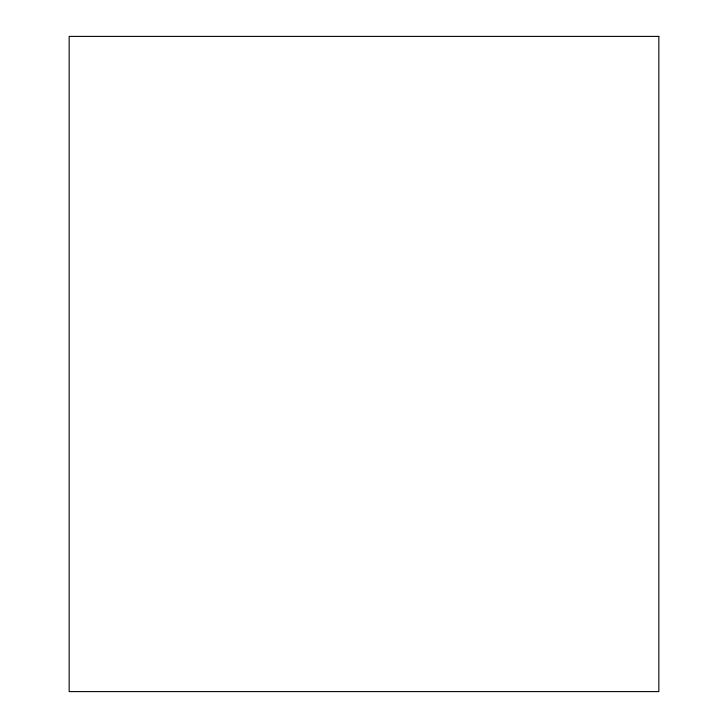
<?xml version="1.0" encoding="UTF-8"?>
<svg xmlns="http://www.w3.org/2000/svg" width="728" height="728" viewBox="0 0 728 728"><rect width="100%" height="100%" fill="white"/><g stroke="black" fill="none" stroke-linecap="round" stroke-linejoin="round"><path stroke-width="1.09" d="M658.84 36.4L69.16 36.4L69.16 691.6L658.84 691.6L658.84 36.4"/></g></svg>
